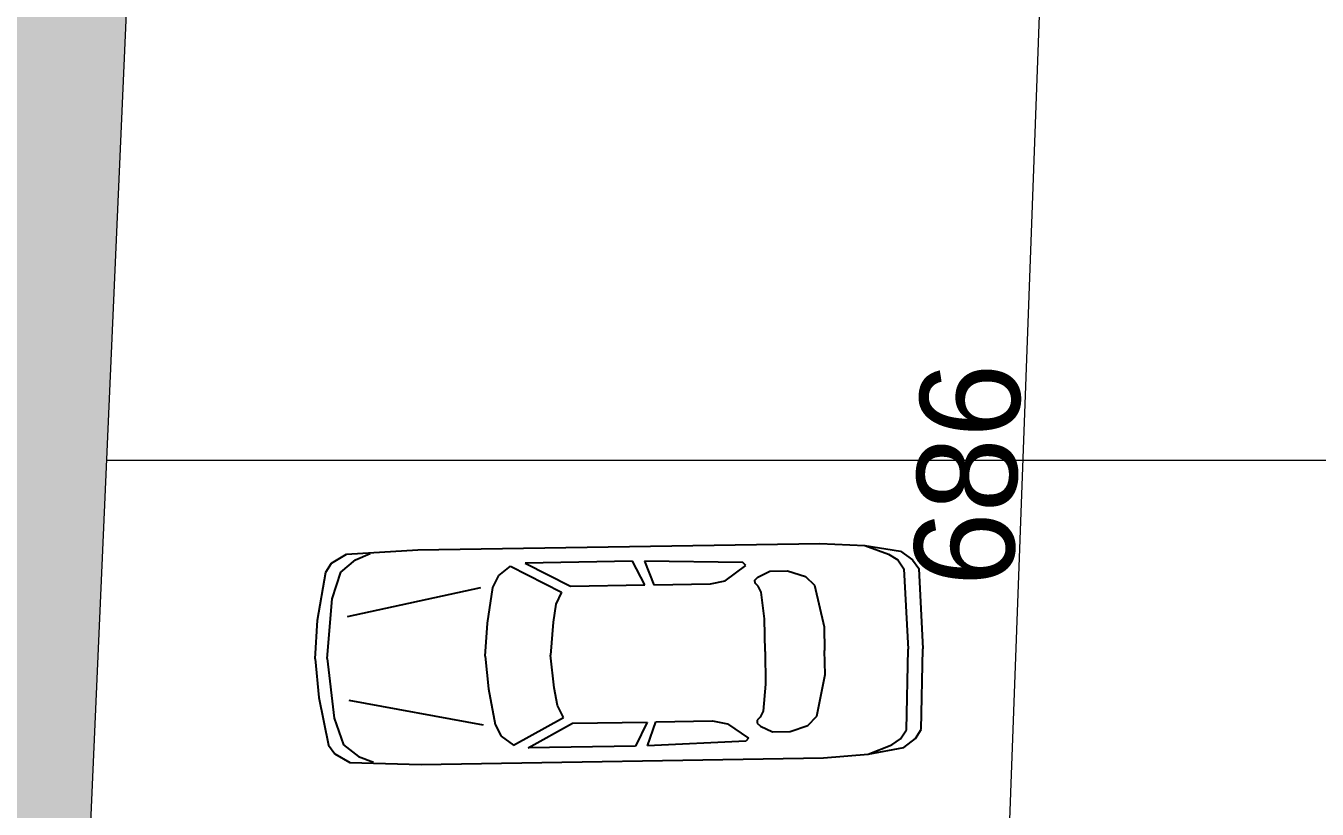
# Model space of a CAD drawing. Header units: centimetres. Extents: x 63871 to 181827, y -95930 to 42199.
# Drawn here: x 155071 to 155975, y 34883 to 35432 of the extents above; entities that cross this region are included whole.
import ezdxf

# ---------------------------------------------------------------- set-up
doc = ezdxf.new("R2010")
doc.units = ezdxf.units.CM
for name, color, linetype, lineweight in [('ARA SINIRLAR', 225, 'Continuous', 15), ('ARM_Pen_No__252', 8, 'Continuous', 18), ('OLUK', 222, 'Continuous', 15)]:
    doc.layers.add(name, color=color, linetype=linetype, lineweight=lineweight)
doc.layers.add('Dıış Ölçü', color=140, linetype='Continuous')
doc.layers.add('furn', color=7, linetype='Continuous')
doc.styles.add('RomanS', font='')
doc.styles.get('RomanS').set_extended_font_data('Stylus BT')
doc.dimstyles.new('BÖYÜK', dxfattribs={"dimtxt": 70, "dimasz": 5, "dimexe": 5, "dimexo": 5, "dimgap": 2, "dimtad": 3, "dimdec": 0, "dimzin": 0, "dimdsep": 46, "dimtxsty": 'RomanS', "dimblk": 'DOT', "dimcen": 5, "dimadec": 0, "dimazin": 0, "dimtfac": 1, "dimtdec": 0, "dimtix": 1, "dimtofl": 0, "dimtmove": 1, "dimatfit": 0, "dimldrblk": 'DOT', "dimfxl": 10, "dimfxlon": 1, "dimtolj": 1, "dimtzin": 0, "dimarcsym": 0})

# ---------------------------------------------------------------- blocks, each defined once
blk = doc.blocks.new('02PCAR03')
at = {"color": 0, "linetype": 'ByBlock'}
for p, q in [((-185, 35), (-197, 33)), ((-185, 35), (-193, 32)), ((-170, 36), (-185, 35)), ((-35, 36), (-170, 36)), ((-11, 35), (-35, 36)), ((-14, 33), (-19, 35)), ((-6, 32), (-11, 35)), ((-197, 33), (-201, 30)), ((-193, 32), (-196, 30)), ((-144, 30), (-111, 31)), ((-111, 31), (-114, 23)), ((-111, 23), (-107, 31)), ((-107, 31), (-71, 31)), ((-71, 31), (-86, 23)), ((-9, 29), (-14, 33)), ((-4, 29), (-6, 32)), ((-203, 27), (-204, 0)), ((-201, 30), (-203, 27)), ((-198, 27), (-199, 0)), ((-196, 30), (-198, 27)), ((-159, 27), (-165, 25)), ((-153, 27), (-159, 27)), ((-149, 25), (-153, 27)), ((-145, 29), (-144, 30)), ((-138, 24), (-145, 29)), ((-66, 30), (-83, 21)), ((-62, 27), (-66, 30)), ((-60, 23), (-62, 27)), ((-6, 20), (-9, 29)), ((-1, 13), (-4, 29)), ((-168, 22), (-171, 8)), ((-165, 25), (-168, 22)), ((-150, 20), (-149, 22)), ((-148, 24), (-149, 25)), ((-149, 22), (-148, 23)), ((-148, 23), (-148, 24)), ((-133, 23), (-138, 24)), ((-114, 23), (-133, 23)), ((-86, 23), (-111, 23)), ((-58, 11), (-60, 23)), ((-11, 14), (-56, 23)), ((-151, 11), (-150, 20)), ((-83, 21), (-81, 17)), ((-4, 0), (-6, 20)), ((-81, 17), (-80, 11)), ((-151, 0), (-151, 11)), ((-80, 11), (-79, 0)), ((-57, 0), (-58, 11)), ((0, 0), (-1, 13)), ((-171, 8), (-171, 0)), ((-203, -27), (-204, 0)), ((-198, -27), (-199, 0)), ((-171, -8), (-171, 0)), ((-151, 0), (-151, -11)), ((-80, -11), (-79, 0)), ((-57, 0), (-58, -11)), ((-4, 0), (-6, -20)), ((0, 0), (-1, -13)), ((-168, -22), (-171, -8)), ((-151, -11), (-150, -20)), ((-81, -17), (-80, -11)), ((-58, -11), (-60, -23)), ((-1, -13), (-4, -29)), ((-83, -21), (-81, -17)), ((-11, -14), (-56, -23)), ((-150, -20), (-149, -22)), ((-66, -30), (-83, -21)), ((-6, -20), (-9, -29)), ((-165, -25), (-168, -22)), ((-159, -27), (-165, -25)), ((-149, -25), (-153, -27)), ((-149, -22), (-148, -23)), ((-148, -24), (-149, -25)), ((-148, -23), (-148, -24)), ((-138, -24), (-145, -29)), ((-133, -23), (-138, -24)), ((-114, -23), (-133, -23)), ((-111, -31), (-114, -23)), ((-86, -23), (-111, -23)), ((-111, -23), (-107, -31)), ((-71, -31), (-86, -23)), ((-60, -23), (-62, -27)), ((-201, -30), (-203, -27)), ((-197, -33), (-201, -30)), ((-196, -30), (-198, -27)), ((-193, -32), (-196, -30)), ((-153, -27), (-159, -27)), ((-145, -29), (-144, -30)), ((-144, -30), (-111, -31)), ((-62, -27), (-66, -30)), ((-9, -29), (-14, -33)), ((-4, -29), (-6, -32)), ((-185, -35), (-197, -33)), ((-185, -35), (-193, -32)), ((-107, -31), (-71, -31)), ((-14, -33), (-19, -35)), ((-6, -32), (-11, -35)), ((-170, -36), (-185, -35)), ((-35, -36), (-170, -36)), ((-11, -35), (-35, -36))]:
    blk.add_line(p, q, dxfattribs=at)
blk = doc.blocks.new('_Dot')
at = {"color": 0, "linetype": 'ByBlock', "lineweight": -2}
blk.add_line((-0.5, 0), (-1, 0), dxfattribs=at)
at = {"color": 0, "linetype": 'ByBlock', "const_width": 0.5}
blk.add_lwpolyline([(-0.25, 0, 1), (0.25, 0, 1)], format="xyb", close=True, dxfattribs=at)
blk = doc.blocks.new('*D268')
at = {"layer": 'Defpoints', "color": 0, "transparency": 16777216}
for p in [(-646.97, 19276.04), (-646.97, 19276.04), (-672.41, 18590.88, 0)]:
    blk.add_point(p, dxfattribs=at)
at = {"layer": 'Dıış Ölçü', "color": 0, "lineweight": -2, "transparency": 16777216}
for p, q in [((-672.23, 18595.88), (-647.16, 19271.05)), ((-646.97, 19276.04), (-651.97, 19276.23)), ((-672.41, 18590.88), (-677.41, 18591.07))]:
    blk.add_line(p, q, dxfattribs=at)
at = {"layer": 'Dıış Ölçü', "color": 0, "lineweight": -2, "transparency": 16777216, "xscale": 5, "yscale": 5, "zscale": 5}
for p, rotation in [((-646.97, 19276.04), 87.8736172202639), ((-672.41, 18590.88), 267.8736172202639)]:
    blk.add_blockref('_Dot', p, dxfattribs=dict(at, rotation=rotation))
at = {"layer": 'Dıış Ölçü', "color": 0, "transparency": 16777216, "insert": (-697.97, 18934.88), "char_height": 70, "attachment_point": 5, "rotation": 87.87362, "style": 'RomanS'}
blk.add_mtext('\\A1;686', dxfattribs=at)
blk = doc.blocks.new('yerleşim planı')
at = {"layer": 'ARM_Pen_No__252'}
h = blk.add_hatch(dxfattribs=at)
h.set_pattern_fill('AR-HBONE', color=256, scale=0.51)
h.set_pattern_definition([(45, (-177987.134, -15156.517), (0, 73.27889), [155.448, -51.816]), (135, (-177950.495, -15119.877), (7e-15, 73.27889), [155.448, -51.816])])
h.paths.add_polyline_path([(-2142.28, 12350.54), (-6158.02, 12350.54), (-5113.15, 15429.31), (-2007.04, 15429.31)], flags=16)
h.paths.add_polyline_path([(-2155.45, 12050.81), (-2289.18, 9006.52), (-7230.37, 9110.99), (-6232.66, 12050.81)], flags=16)
h.paths.add_polyline_path([(-1993.99, 15726.33), (-2007.04, 15429.31), (-5113.15, 15429.31), (-2392.44, 23446.06), (-2901.07, 23669.61), (-7833.02, 9123.73), (-10553.48, 9181.25), (-10718.93, 8734.63), (588.09, 8496.02), (607.89, 8945.26), (-1738.17, 8994.87), (-1127.77, 22890.2), (-1668.84, 23128.02), (-1970.99, 15726.33)])
at = {"layer": 'ARA SINIRLAR'}
for p, q in [((-1127.77, 22890.2), (-1738.17, 8994.87)), ((-1301.08, 18944.96), (1046.02, 18944.96))]:
    blk.add_line(p, q, dxfattribs=at)
at = {"layer": 'furn', "linetype": 'Continuous', "xscale": 2.086125961570064, "yscale": 2.086125961570064, "zscale": 2.086125961570064, "rotation": 180.9296038315417}
blk.add_blockref('02PCAR03', (-1154.88, 18805.87), dxfattribs=at)
at = {"layer": 'Dıış Ölçü'}
dim = blk.add_aligned_dim(p1=(-672.41, 18590.88, 0), p2=(-646.97, 19276.04), distance=0, dimstyle='BÖYÜK', dxfattribs=at)
dim.commit()
dim.dimension.update_dxf_attribs({"geometry": '*D268', "text_midpoint": (-697.97, 18934.88)})

msp = doc.modelspace()

# ---------------------------------------------------------------- block references
at = {"layer": 'OLUK'}
msp.add_blockref('yerleşim planı', (156428.79, 16182.58), dxfattribs=at)

doc.saveas('drawing.dxf')
